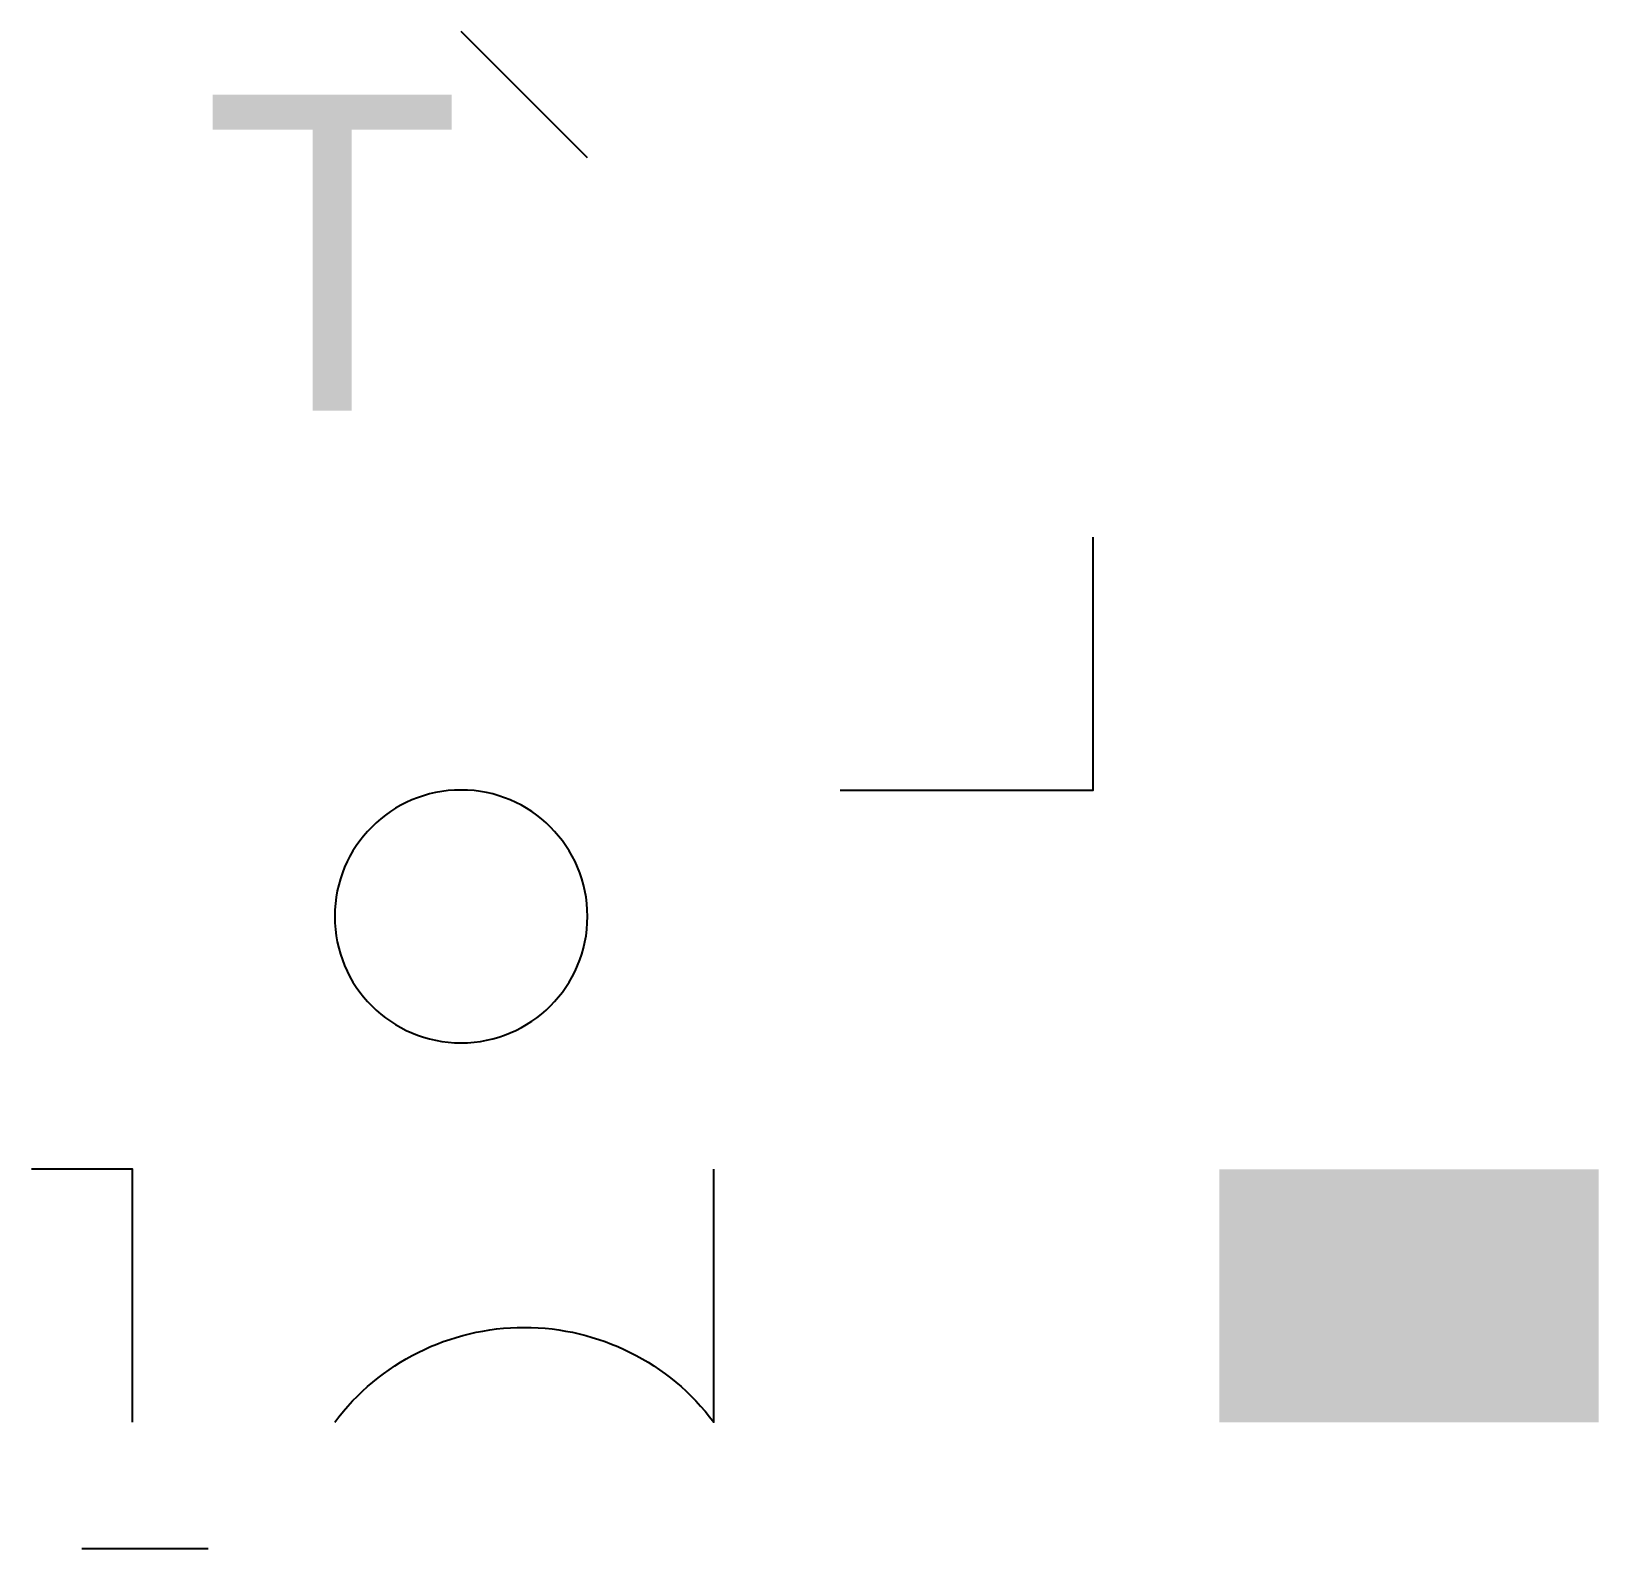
# Model space of a CAD drawing. Header units: metres. Extents: x -0.4 to 12, y 0 to 12.
import ezdxf

# ---------------------------------------------------------------- set-up
doc = ezdxf.new("R2010")
doc.units = ezdxf.units.M
for name, color, linetype in [('CIRCLE_NEG', 7, 'Continuous'), ('HATCH_NEG', 7, 'Continuous'), ('INSERT_NEG', 7, 'Continuous'), ('LWPL_NEG', 7, 'Continuous'), ('LWPL_TILT', 7, 'Continuous'), ('PL2D_NEG', 7, 'Continuous'), ('REF', 7, 'Continuous'), ('TEXT_NEG', 7, 'Continuous')]:
    doc.layers.add(name, color=color, linetype=linetype)

# ---------------------------------------------------------------- blocks, each defined once
blk = doc.blocks.new('B1')
blk.add_line((0, 0), (1, 1))

msp = doc.modelspace()

# ---------------------------------------------------------------- hatches: boundary and pattern name
at = {"layer": 'HATCH_NEG', "extrusion": (0, 0, -1)}
msp.add_hatch(color=7, dxfattribs=at).paths.add_polyline_path([(-9, 1), (-12, 1), (-12, 3), (-9, 3)])

# ---------------------------------------------------------------- linework, layer by layer
at = {"layer": 'CIRCLE_NEG', "extrusion": (0, 0, -1)}
msp.add_circle((-3, 5), 1, dxfattribs=at)
at = {"layer": 'LWPL_NEG', "extrusion": (0, 0, -1)}
msp.add_lwpolyline([(-2, 1, 0.5), (-5, 1), (-5, 3)], format="xyb", dxfattribs=at)
at = {"layer": 'LWPL_TILT', "extrusion": (0.6, 0, 0.8), "elevation": 2}
msp.add_lwpolyline([(1, 1), (3, 1), (3, 2)], dxfattribs=at)
at = {"layer": 'PL2D_NEG', "extrusion": (0, 0, -1)}
msp.add_lwpolyline([(-6, 6), (-8, 6), (-8, 8)], dxfattribs=at)
at = {"layer": 'REF'}
msp.add_line((0, 0), (1, 0), dxfattribs=at)

# ---------------------------------------------------------------- block references
at = {"layer": 'INSERT_NEG', "extrusion": (0, 0, -1)}
msp.add_blockref('B1', (-4, 11), dxfattribs=at)

# ---------------------------------------------------------------- texts
at = {"layer": 'TEXT_NEG', "extrusion": (0, 0, -1)}
msp.add_text('T', height=2.5, dxfattribs=at).set_placement((-3, 9))

doc.saveas('drawing.dxf')
